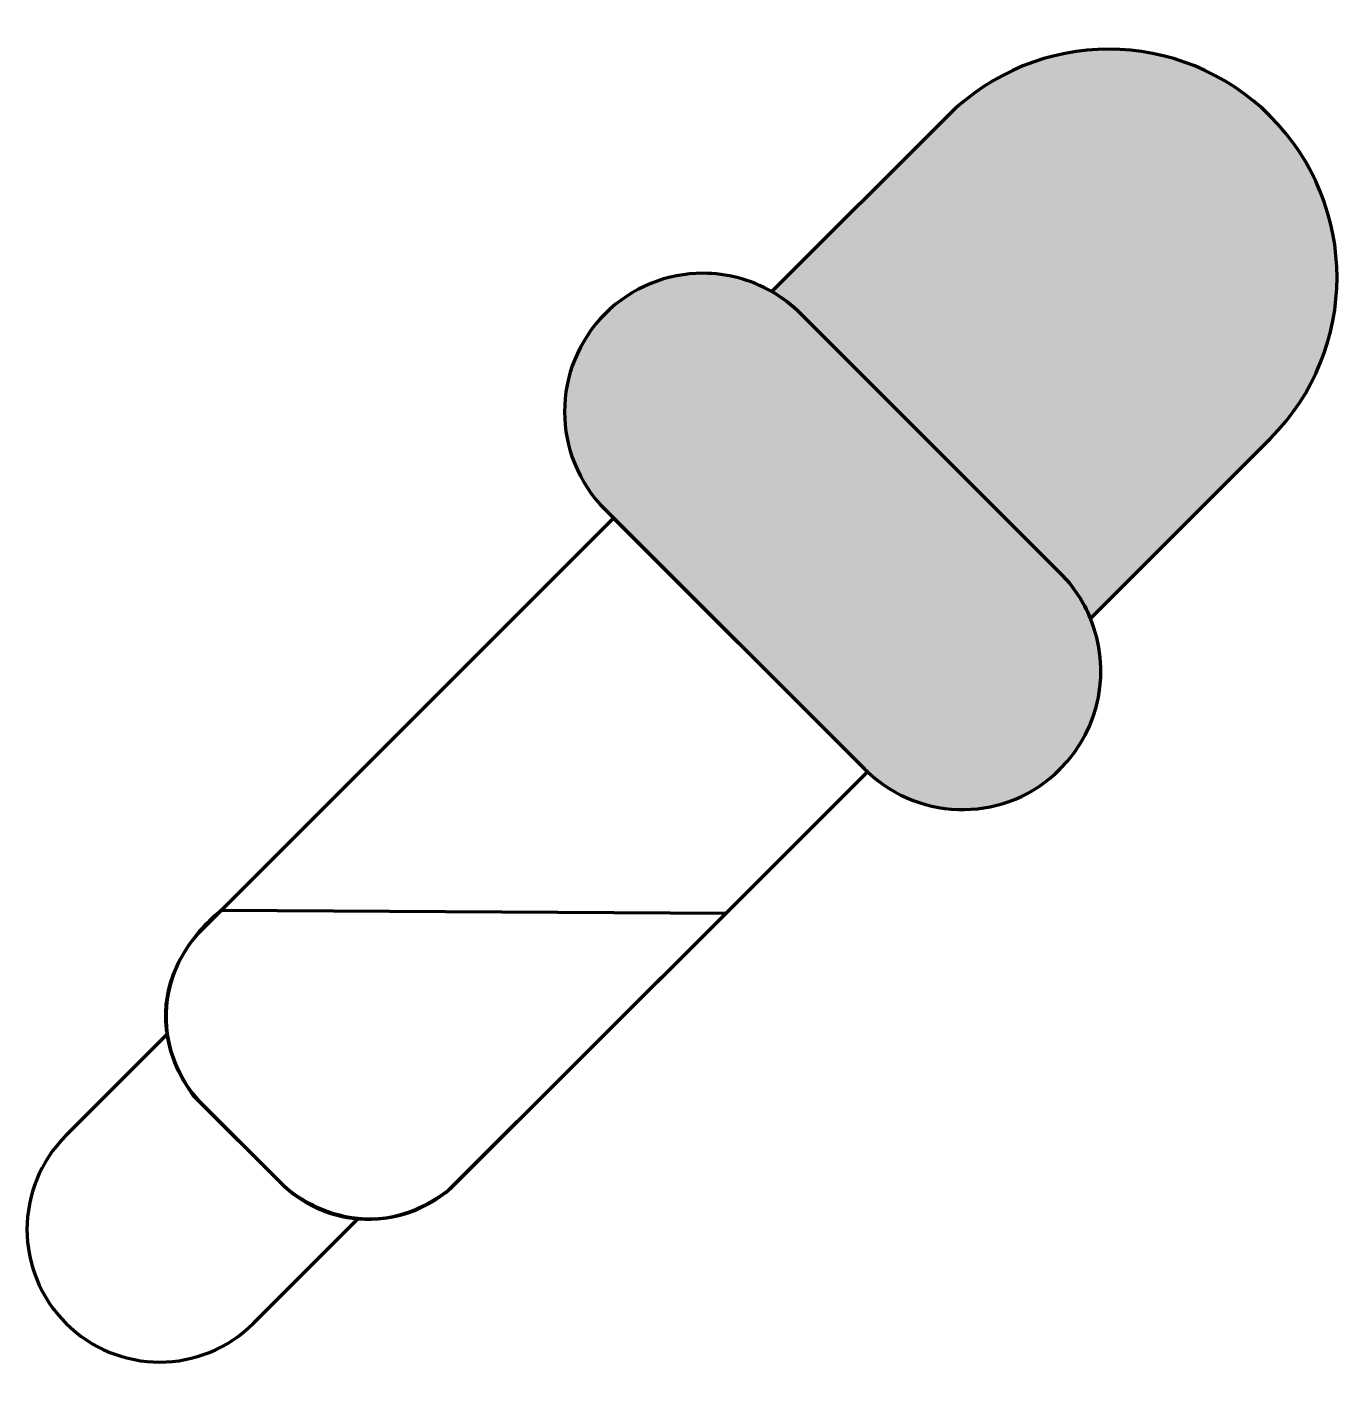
# Model space of a CAD drawing. Header units: inches. Extents: x 1.82 to 6.55, y -6.4 to -1.53.
import ezdxf

# ---------------------------------------------------------------- set-up
doc = ezdxf.new("R2010")
doc.units = ezdxf.units.IN
doc.header["$MEASUREMENT"] = 0
doc.layers.add('Layer 2', color=7, linetype='Continuous', lineweight=0)

# ---------------------------------------------------------------- blocks, each defined once
blk = doc.blocks.new('Block_0')
at = {"layer": 'Layer 2', "true_color": 0x231f20, "transparency": 33554687}
h = blk.add_hatch(color=250, dxfattribs=at)
h.dxf.hatch_style = 2
edge = h.paths.add_edge_path()
edge.add_spline(control_points=[(6.3061, -1.8508), (6.4669, -2.0117), (6.5475, -2.2227), (6.5475, -2.4336), (6.5475, -2.6446), (6.4669, -2.8555), (6.306, -3.0165), (6.306, -3.0165), (5.6569, -3.6656), (5.6569, -3.6656), (5.6325, -3.6062), (5.5962, -3.5506), (5.548, -3.5024), (5.548, -3.5024), (4.6108, -2.5652), (4.6108, -2.5652), (4.5788, -2.5332), (4.5436, -2.5065), (4.5061, -2.4851), (4.5061, -2.4851), (5.1403, -1.8508), (5.1403, -1.8508), (5.4622, -1.5289), (5.9841, -1.5289), (6.3061, -1.8508)], knot_values=[0, 0, 0, 0, 1, 1, 1, 2, 2, 2, 3, 3, 3, 4, 4, 4, 5, 5, 5, 6, 6, 6, 7, 7, 7, 8, 8, 8, 8], degree=3, periodic=0)
h = blk.add_hatch(color=250, dxfattribs=at)
h.dxf.hatch_style = 2
edge = h.paths.add_edge_path()
edge.add_spline(control_points=[(4.6108, -2.5652), (4.6108, -2.5652), (5.548, -3.5024), (5.548, -3.5024), (5.5962, -3.5506), (5.6325, -3.6062), (5.6569, -3.6656), (5.7314, -3.8466), (5.6951, -4.0624), (5.548, -4.2095), (5.3562, -4.4013), (5.0475, -4.4048), (4.8515, -4.2197), (4.8479, -4.2164), (4.8443, -4.213), (4.8409, -4.2095), (4.8409, -4.2095), (3.9037, -3.2723), (3.9037, -3.2723), (3.7084, -3.0771), (3.7084, -2.7605), (3.9037, -2.5652), (4.0013, -2.4676), (4.1293, -2.4188), (4.2571, -2.4188), (4.3432, -2.4188), (4.4293, -2.4409), (4.5061, -2.4851), (4.5436, -2.5065), (4.5788, -2.5332), (4.6108, -2.5652)], knot_values=[0, 0, 0, 0, 1, 1, 1, 2, 2, 2, 3, 3, 3, 4, 4, 4, 5, 5, 5, 6, 6, 6, 7, 7, 7, 8, 8, 8, 9, 9, 9, 10, 10, 10, 10], degree=3, periodic=0)
at = {"layer": 'Layer 2', "color": 18, "lineweight": 158, "true_color": 0x000000}
for points, knots in [([(6.3061, -1.8508), (6.4669, -2.0117), (6.5475, -2.2227), (6.5475, -2.4336), (6.5475, -2.6446), (6.4669, -2.8555), (6.306, -3.0165), (6.306, -3.0165), (5.6569, -3.6656), (5.6569, -3.6656), (5.6325, -3.6062), (5.5962, -3.5506), (5.548, -3.5024), (5.548, -3.5024), (4.6108, -2.5652), (4.6108, -2.5652), (4.5788, -2.5332), (4.5436, -2.5065), (4.5061, -2.4851), (4.5061, -2.4851), (5.1403, -1.8508), (5.1403, -1.8508), (5.4622, -1.5289), (5.9841, -1.5289), (6.3061, -1.8508)], [0, 0, 0, 0, 1, 1, 1, 2, 2, 2, 3, 3, 3, 4, 4, 4, 5, 5, 5, 6, 6, 6, 7, 7, 7, 8, 8, 8, 8]), ([(4.6108, -2.5652), (4.6108, -2.5652), (5.548, -3.5024), (5.548, -3.5024), (5.5962, -3.5506), (5.6325, -3.6062), (5.6569, -3.6656), (5.7314, -3.8466), (5.6951, -4.0624), (5.548, -4.2095), (5.3562, -4.4013), (5.0475, -4.4048), (4.8515, -4.2197), (4.8479, -4.2164), (4.8443, -4.213), (4.8409, -4.2095), (4.8409, -4.2095), (3.9037, -3.2723), (3.9037, -3.2723), (3.7084, -3.0771), (3.7084, -2.7605), (3.9037, -2.5652), (4.0013, -2.4676), (4.1293, -2.4188), (4.2571, -2.4188), (4.3432, -2.4188), (4.4293, -2.4409), (4.5061, -2.4851), (4.5436, -2.5065), (4.5788, -2.5332), (4.6108, -2.5652)], [0, 0, 0, 0, 1, 1, 1, 2, 2, 2, 3, 3, 3, 4, 4, 4, 5, 5, 5, 6, 6, 6, 7, 7, 7, 8, 8, 8, 9, 9, 9, 10, 10, 10, 10]), ([(4.8515, -4.2197), (4.8515, -4.2197), (3.3662, -5.7051), (3.3662, -5.7051), (3.2688, -5.8024), (3.1379, -5.8455), (3.0109, -5.8346), (2.9094, -5.826), (2.8101, -5.7827), (2.7324, -5.705), (2.7324, -5.705), (2.4492, -5.4217), (2.4492, -5.4217), (2.3777, -5.3502), (2.3354, -5.2606), (2.3223, -5.1676), (2.3032, -5.033), (2.3456, -4.8915), (2.4491, -4.788), (2.4491, -4.788), (3.9342, -3.3029), (3.9342, -3.3029), (3.9342, -3.3029), (4.8409, -4.2095), (4.8409, -4.2095), (4.8443, -4.213), (4.8479, -4.2164), (4.8515, -4.2197)], [0, 0, 0, 0, 1, 1, 1, 2, 2, 2, 3, 3, 3, 4, 4, 4, 5, 5, 5, 6, 6, 6, 7, 7, 7, 8, 8, 8, 9, 9, 9, 9]), ([(3.0109, -5.8346), (3.0109, -5.8346), (2.6338, -6.2117), (2.6338, -6.2117), (2.4466, -6.3989), (2.1432, -6.3989), (1.956, -6.2117), (1.8624, -6.1181), (1.8155, -5.9955), (1.8156, -5.8728), (1.8155, -5.7501), (1.8624, -5.6275), (1.956, -5.5339), (1.956, -5.5339), (2.3223, -5.1676), (2.3223, -5.1676), (2.3354, -5.2606), (2.3777, -5.3502), (2.4492, -5.4217), (2.4492, -5.4217), (2.7324, -5.705), (2.7324, -5.705), (2.8101, -5.7827), (2.9094, -5.826), (3.0109, -5.8346)], [0, 0, 0, 0, 1, 1, 1, 2, 2, 2, 3, 3, 3, 4, 4, 4, 5, 5, 5, 6, 6, 6, 7, 7, 7, 8, 8, 8, 8])]:
    blk.add_open_spline(points, degree=3, knots=knots, dxfattribs=at)
at = {"layer": 'Layer 2', "color": 18, "lineweight": 70, "true_color": 0x000000}
blk.add_open_spline([(4.341, -4.7302), (4.341, -4.7302), (2.5174, -4.7197), (2.5174, -4.7197), (2.5174, -4.7197), (2.1438, -4.9968), (2.4159, -5.3885), (2.4159, -5.3885), (2.7472, -5.7191), (2.7472, -5.7191), (2.7472, -5.7191), (3.0207, -5.9734), (3.337, -5.7317), (3.337, -5.7317), (4.341, -4.7302), (4.341, -4.7302)], degree=3, knots=[0, 0, 0, 0, 1, 1, 1, 2, 2, 2, 3, 3, 3, 4, 4, 4, 5, 5, 5, 5], dxfattribs=at)

msp = doc.modelspace()

# ---------------------------------------------------------------- block references
at = {"layer": 'Layer 2'}
msp.add_blockref('Block_0', (0, 0), dxfattribs=at)

doc.saveas('drawing.dxf')
